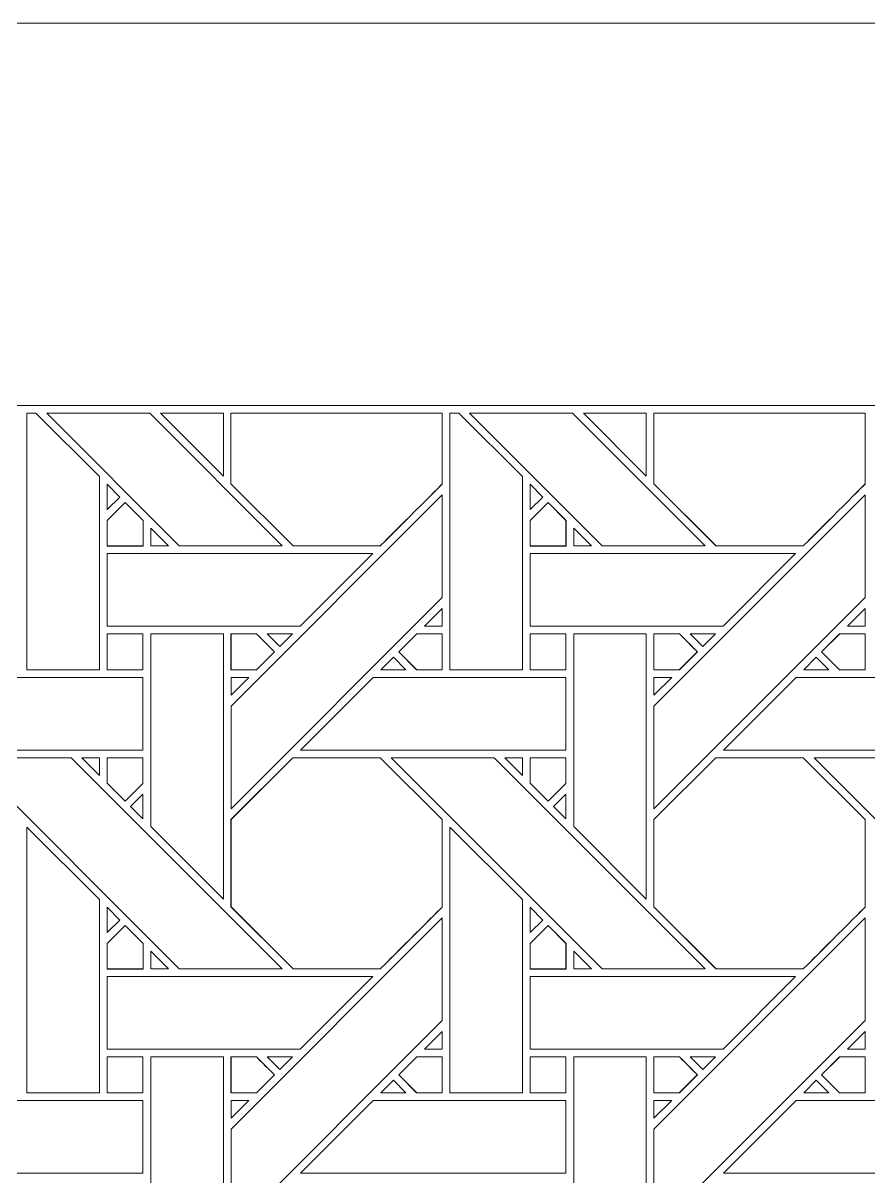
# Model space of a CAD drawing. Header units: inches. Extents: x 3.4 to 21.4, y 0.1 to 18.1.
# Drawn here: x 5.513 to 7.41, y 15.507 to 18.095 of the extents above; entities that cross this region are included whole.
import ezdxf

# ---------------------------------------------------------------- set-up
doc = ezdxf.new("R2010")
doc.units = ezdxf.units.IN
doc.header["$MEASUREMENT"] = 0
doc.layers.add('Design', color=7, linetype='Continuous', lineweight=0)

msp = doc.modelspace()

# ---------------------------------------------------------------- linework, layer by layer
at = {"layer": 'Design'}
for points, knots in [([(3.3829, 18.0948), (3.3829, 18.0948), (3.3829, 0.0948), (3.3829, 0.0948), (3.3829, 0.0948), (21.3829, 0.0948), (21.3829, 0.0948), (21.3829, 0.0948), (21.3829, 18.0948), (21.3829, 18.0948), (21.3829, 18.0948), (3.3829, 18.0948), (3.3829, 18.0948)], [0, 0, 0, 0, 1, 1, 1, 2, 2, 2, 3, 3, 3, 4, 4, 4, 4]), ([(4.2402, 17.2374), (4.2402, 17.2374), (4.2402, 0.9521), (4.2402, 0.9521), (4.2402, 0.9521), (20.5255, 0.9521), (20.5255, 0.9521), (20.5255, 0.9521), (20.5255, 17.2374), (20.5255, 17.2374), (20.5255, 17.2374), (4.2402, 17.2374), (4.2402, 17.2374)], [0, 0, 0, 0, 1, 1, 1, 2, 2, 2, 3, 3, 3, 4, 4, 4, 4]), ([(5.6841, 16.6442), (5.6841, 16.6442), (5.5214, 16.6442), (5.5214, 16.6442), (5.5214, 16.6442), (5.5214, 17.2198), (5.5214, 17.2198), (5.5214, 17.2198), (5.5418, 17.2198), (5.5418, 17.2198), (5.5418, 17.2198), (5.6841, 17.0779), (5.6841, 17.0779), (5.6841, 17.0779), (5.6841, 16.6442), (5.6841, 16.6442)], [0, 0, 0, 0, 1, 1, 1, 2, 2, 2, 3, 3, 3, 4, 4, 4, 5, 5, 5, 5]), ([(6.0943, 16.9222), (6.0943, 16.9222), (5.8633, 16.9222), (5.8633, 16.9222), (5.8633, 16.9222), (5.5658, 17.2198), (5.5658, 17.2198), (5.5658, 17.2198), (5.7968, 17.2198), (5.7968, 17.2198), (5.7968, 17.2198), (6.0943, 16.9222), (6.0943, 16.9222)], [0, 0, 0, 0, 1, 1, 1, 2, 2, 2, 3, 3, 3, 4, 4, 4, 4]), ([(5.9622, 17.2198), (5.9622, 17.2198), (5.9622, 17.0786), (5.9622, 17.0786), (5.9622, 17.0786), (5.821, 17.2198), (5.821, 17.2198), (5.821, 17.2198), (5.9622, 17.2198), (5.9622, 17.2198)], [0, 0, 0, 0, 1, 1, 1, 2, 2, 2, 3, 3, 3, 3]), ([(6.4529, 17.2198), (6.4529, 17.2198), (6.4529, 17.0611), (6.4529, 17.0611), (6.4351, 17.0431), (6.3231, 16.9314), (6.3141, 16.9224), (6.3141, 16.9224), (6.1184, 16.9224), (6.1184, 16.9224), (6.1184, 16.9224), (5.9792, 17.0616), (5.9792, 17.0616), (5.9792, 17.0616), (5.9792, 17.2198), (5.9792, 17.2198), (5.9792, 17.2198), (6.4529, 17.2198), (6.4529, 17.2198)], [0, 0, 0, 0, 1, 1, 1, 2, 2, 2, 3, 3, 3, 4, 4, 4, 5, 5, 5, 6, 6, 6, 6]), ([(5.9792, 17.2198), (5.9792, 17.2198), (6.4529, 17.2198), (6.4529, 17.2198), (6.4529, 17.2198), (6.4529, 17.0609), (6.4529, 17.0609), (6.435, 17.0429), (6.3232, 16.9312), (6.3143, 16.9222), (6.3143, 16.9222), (6.1185, 16.9222), (6.1185, 16.9222), (6.1185, 16.9222), (5.9792, 17.0615), (5.9792, 17.0615), (5.9792, 17.0615), (5.9792, 17.2198), (5.9792, 17.2198)], [0, 0, 0, 0, 1, 1, 1, 2, 2, 2, 3, 3, 3, 4, 4, 4, 5, 5, 5, 6, 6, 6, 6]), ([(6.6329, 16.6442), (6.6329, 16.6442), (6.4701, 16.6442), (6.4701, 16.6442), (6.4701, 16.6442), (6.4701, 17.2198), (6.4701, 17.2198), (6.4701, 17.2198), (6.4905, 17.2198), (6.4905, 17.2198), (6.4905, 17.2198), (6.6329, 17.0779), (6.6329, 17.0779), (6.6329, 17.0779), (6.6329, 16.6442), (6.6329, 16.6442)], [0, 0, 0, 0, 1, 1, 1, 2, 2, 2, 3, 3, 3, 4, 4, 4, 5, 5, 5, 5]), ([(7.043, 16.9222), (7.043, 16.9222), (6.812, 16.9222), (6.812, 16.9222), (6.812, 16.9222), (6.5145, 17.2198), (6.5145, 17.2198), (6.5145, 17.2198), (6.7455, 17.2198), (6.7455, 17.2198), (6.7455, 17.2198), (7.043, 16.9222), (7.043, 16.9222)], [0, 0, 0, 0, 1, 1, 1, 2, 2, 2, 3, 3, 3, 4, 4, 4, 4]), ([(6.9109, 17.2198), (6.9109, 17.2198), (6.9109, 17.0786), (6.9109, 17.0786), (6.9109, 17.0786), (6.7697, 17.2198), (6.7697, 17.2198), (6.7697, 17.2198), (6.9109, 17.2198), (6.9109, 17.2198)], [0, 0, 0, 0, 1, 1, 1, 2, 2, 2, 3, 3, 3, 3]), ([(7.4016, 17.2198), (7.4016, 17.2198), (7.4016, 17.0611), (7.4016, 17.0611), (7.3838, 17.0431), (7.2719, 16.9314), (7.2629, 16.9224), (7.2629, 16.9224), (7.0672, 16.9224), (7.0672, 16.9224), (7.0672, 16.9224), (6.928, 17.0616), (6.928, 17.0616), (6.928, 17.0616), (6.928, 17.2198), (6.928, 17.2198), (6.928, 17.2198), (7.4016, 17.2198), (7.4016, 17.2198)], [0, 0, 0, 0, 1, 1, 1, 2, 2, 2, 3, 3, 3, 4, 4, 4, 5, 5, 5, 6, 6, 6, 6]), ([(6.928, 17.2198), (6.928, 17.2198), (7.4016, 17.2198), (7.4016, 17.2198), (7.4016, 17.2198), (7.4016, 17.0609), (7.4016, 17.0609), (7.3838, 17.0429), (7.2719, 16.9312), (7.263, 16.9222), (7.263, 16.9222), (7.0673, 16.9222), (7.0673, 16.9222), (7.0673, 16.9222), (6.928, 17.0615), (6.928, 17.0615), (6.928, 17.0615), (6.928, 17.2198), (6.928, 17.2198)], [0, 0, 0, 0, 1, 1, 1, 2, 2, 2, 3, 3, 3, 4, 4, 4, 5, 5, 5, 6, 6, 6, 6]), ([(5.7015, 17.0037), (5.7015, 17.0037), (5.7015, 17.0604), (5.7015, 17.0604), (5.7015, 17.0604), (5.7296, 17.0318), (5.7296, 17.0318), (5.7296, 17.0318), (5.7015, 17.0037), (5.7015, 17.0037)], [0, 0, 0, 0, 1, 1, 1, 2, 2, 2, 3, 3, 3, 3]), ([(6.6502, 17.0037), (6.6502, 17.0037), (6.6502, 17.0604), (6.6502, 17.0604), (6.6502, 17.0604), (6.6784, 17.0318), (6.6784, 17.0318), (6.6784, 17.0318), (6.6502, 17.0037), (6.6502, 17.0037)], [0, 0, 0, 0, 1, 1, 1, 2, 2, 2, 3, 3, 3, 3]), ([(6.453, 17.0365), (6.453, 17.0365), (6.453, 16.8065), (6.453, 16.8065), (6.453, 16.8065), (5.9793, 16.3328), (5.9793, 16.3328), (5.9793, 16.3328), (5.9793, 16.5629), (5.9793, 16.5629), (5.9793, 16.5629), (6.453, 17.0365), (6.453, 17.0365)], [0, 0, 0, 0, 1, 1, 1, 2, 2, 2, 3, 3, 3, 4, 4, 4, 4]), ([(7.4017, 17.0365), (7.4017, 17.0365), (7.4017, 16.8065), (7.4017, 16.8065), (7.4017, 16.8065), (6.928, 16.3328), (6.928, 16.3328), (6.928, 16.3328), (6.928, 16.5629), (6.928, 16.5629), (6.928, 16.5629), (7.4017, 17.0365), (7.4017, 17.0365)], [0, 0, 0, 0, 1, 1, 1, 2, 2, 2, 3, 3, 3, 4, 4, 4, 4]), ([(5.782, 16.9221), (5.782, 16.9221), (5.7013, 16.9221), (5.7013, 16.9221), (5.7013, 16.9221), (5.7013, 16.9794), (5.7013, 16.9794), (5.7013, 16.9794), (5.7416, 17.0198), (5.7416, 17.0198), (5.7416, 17.0198), (5.782, 16.9794), (5.782, 16.9794), (5.782, 16.9794), (5.782, 16.9221), (5.782, 16.9221)], [0, 0, 0, 0, 1, 1, 1, 2, 2, 2, 3, 3, 3, 4, 4, 4, 5, 5, 5, 5]), ([(5.7418, 17.0196), (5.7418, 17.0196), (5.7821, 16.9793), (5.7821, 16.9793), (5.7821, 16.9793), (5.7821, 16.922), (5.7821, 16.922), (5.7821, 16.922), (5.7015, 16.922), (5.7015, 16.922), (5.7015, 16.922), (5.7015, 16.9793), (5.7015, 16.9793), (5.7015, 16.9793), (5.7418, 17.0196), (5.7418, 17.0196)], [0, 0, 0, 0, 1, 1, 1, 2, 2, 2, 3, 3, 3, 4, 4, 4, 5, 5, 5, 5]), ([(6.6501, 16.9221), (6.6501, 16.9221), (6.6501, 16.9794), (6.6501, 16.9794), (6.6501, 16.9794), (6.6904, 17.0198), (6.6904, 17.0198), (6.6904, 17.0198), (6.7307, 16.9794), (6.7307, 16.9794), (6.7307, 16.9794), (6.7307, 16.9221), (6.7307, 16.9221), (6.7307, 16.9221), (6.6501, 16.9221), (6.6501, 16.9221)], [0, 0, 0, 0, 1, 1, 1, 2, 2, 2, 3, 3, 3, 4, 4, 4, 5, 5, 5, 5]), ([(6.6905, 17.0196), (6.6905, 17.0196), (6.7308, 16.9793), (6.7308, 16.9793), (6.7308, 16.9793), (6.7308, 16.922), (6.7308, 16.922), (6.7308, 16.922), (6.6502, 16.922), (6.6502, 16.922), (6.6502, 16.922), (6.6502, 16.9793), (6.6502, 16.9793), (6.6502, 16.9793), (6.6905, 17.0196), (6.6905, 17.0196)], [0, 0, 0, 0, 1, 1, 1, 2, 2, 2, 3, 3, 3, 4, 4, 4, 5, 5, 5, 5]), ([(5.7994, 16.9222), (5.7994, 16.9222), (5.7994, 16.962), (5.7994, 16.962), (5.7994, 16.962), (5.8391, 16.9222), (5.8391, 16.9222), (5.8391, 16.9222), (5.7994, 16.9222), (5.7994, 16.9222)], [0, 0, 0, 0, 1, 1, 1, 2, 2, 2, 3, 3, 3, 3]), ([(6.7481, 16.9222), (6.7481, 16.9222), (6.7481, 16.962), (6.7481, 16.962), (6.7481, 16.962), (6.7878, 16.9222), (6.7878, 16.9222), (6.7878, 16.9222), (6.7481, 16.9222), (6.7481, 16.9222)], [0, 0, 0, 0, 1, 1, 1, 2, 2, 2, 3, 3, 3, 3]), ([(6.2972, 16.905), (6.2972, 16.905), (6.1344, 16.7423), (6.1344, 16.7423), (6.1344, 16.7423), (5.7015, 16.7423), (5.7015, 16.7423), (5.7015, 16.7423), (5.7015, 16.905), (5.7015, 16.905), (5.7015, 16.905), (6.2972, 16.905), (6.2972, 16.905)], [0, 0, 0, 0, 1, 1, 1, 2, 2, 2, 3, 3, 3, 4, 4, 4, 4]), ([(7.2459, 16.905), (7.2459, 16.905), (7.0832, 16.7423), (7.0832, 16.7423), (7.0832, 16.7423), (6.6502, 16.7423), (6.6502, 16.7423), (6.6502, 16.7423), (6.6502, 16.905), (6.6502, 16.905), (6.6502, 16.905), (7.2459, 16.905), (7.2459, 16.905)], [0, 0, 0, 0, 1, 1, 1, 2, 2, 2, 3, 3, 3, 4, 4, 4, 4]), ([(6.4132, 16.7423), (6.4132, 16.7423), (6.453, 16.7821), (6.453, 16.7821), (6.453, 16.7821), (6.453, 16.7423), (6.453, 16.7423), (6.453, 16.7423), (6.4132, 16.7423), (6.4132, 16.7423)], [0, 0, 0, 0, 1, 1, 1, 2, 2, 2, 3, 3, 3, 3]), ([(7.3619, 16.7423), (7.3619, 16.7423), (7.4017, 16.7821), (7.4017, 16.7821), (7.4017, 16.7821), (7.4017, 16.7423), (7.4017, 16.7423), (7.4017, 16.7423), (7.3619, 16.7423), (7.3619, 16.7423)], [0, 0, 0, 0, 1, 1, 1, 2, 2, 2, 3, 3, 3, 3]), ([(5.7816, 16.7251), (5.7816, 16.7251), (5.7816, 16.6444), (5.7816, 16.6444), (5.7816, 16.6444), (5.7013, 16.6444), (5.7013, 16.6444), (5.7013, 16.6444), (5.7013, 16.7251), (5.7013, 16.7251), (5.7013, 16.7251), (5.7816, 16.7251), (5.7816, 16.7251)], [0, 0, 0, 0, 1, 1, 1, 2, 2, 2, 3, 3, 3, 4, 4, 4, 4]), ([(5.7817, 16.725), (5.7817, 16.725), (5.7817, 16.6442), (5.7817, 16.6442), (5.7817, 16.6442), (5.7015, 16.6442), (5.7015, 16.6442), (5.7015, 16.6442), (5.7015, 16.725), (5.7015, 16.725), (5.7015, 16.725), (5.7817, 16.725), (5.7817, 16.725)], [0, 0, 0, 0, 1, 1, 1, 2, 2, 2, 3, 3, 3, 4, 4, 4, 4]), ([(5.7992, 16.2928), (5.7992, 16.2928), (5.7992, 16.725), (5.7992, 16.725), (5.7992, 16.725), (5.9622, 16.725), (5.9622, 16.725), (5.9622, 16.725), (5.9622, 16.1299), (5.9622, 16.1299), (5.9622, 16.1299), (5.7992, 16.2928), (5.7992, 16.2928)], [0, 0, 0, 0, 1, 1, 1, 2, 2, 2, 3, 3, 3, 4, 4, 4, 4]), ([(5.9792, 16.6444), (5.9792, 16.6444), (5.9792, 16.7251), (5.9792, 16.7251), (5.9792, 16.7251), (6.0362, 16.7251), (6.0362, 16.7251), (6.0414, 16.72), (6.0722, 16.6892), (6.0766, 16.6848), (6.0766, 16.6848), (6.0362, 16.6444), (6.0362, 16.6444), (6.0362, 16.6444), (5.9792, 16.6444), (5.9792, 16.6444)], [0, 0, 0, 0, 1, 1, 1, 2, 2, 2, 3, 3, 3, 4, 4, 4, 5, 5, 5, 5]), ([(6.0608, 16.7006), (6.0608, 16.7006), (6.0767, 16.6847), (6.0767, 16.6847), (6.0767, 16.6847), (6.0363, 16.6442), (6.0363, 16.6442), (6.0363, 16.6442), (5.9793, 16.6442), (5.9793, 16.6442), (5.9793, 16.6442), (5.9793, 16.725), (5.9793, 16.725), (5.9793, 16.725), (6.0364, 16.725), (6.0364, 16.725), (6.0417, 16.7197), (6.0515, 16.7098), (6.0608, 16.7006)], [0, 0, 0, 0, 1, 1, 1, 2, 2, 2, 3, 3, 3, 4, 4, 4, 5, 5, 5, 6, 6, 6, 6]), ([(6.0607, 16.725), (6.0607, 16.725), (6.1172, 16.725), (6.1172, 16.725), (6.1172, 16.725), (6.0889, 16.6968), (6.0889, 16.6968), (6.0889, 16.6968), (6.0607, 16.725), (6.0607, 16.725)], [0, 0, 0, 0, 1, 1, 1, 2, 2, 2, 3, 3, 3, 3]), ([(6.3554, 16.6847), (6.3554, 16.6847), (6.3958, 16.7252), (6.3958, 16.7252), (6.3958, 16.7252), (6.4529, 16.7252), (6.4529, 16.7252), (6.4529, 16.7252), (6.4529, 16.6444), (6.4529, 16.6444), (6.4529, 16.6444), (6.3957, 16.6444), (6.3957, 16.6444), (6.3957, 16.6444), (6.3554, 16.6847), (6.3554, 16.6847)], [0, 0, 0, 0, 1, 1, 1, 2, 2, 2, 3, 3, 3, 4, 4, 4, 5, 5, 5, 5]), ([(6.3555, 16.6846), (6.3555, 16.6846), (6.3959, 16.725), (6.3959, 16.725), (6.3959, 16.725), (6.453, 16.725), (6.453, 16.725), (6.453, 16.725), (6.453, 16.6442), (6.453, 16.6442), (6.453, 16.6442), (6.3959, 16.6442), (6.3959, 16.6442), (6.3959, 16.6442), (6.3555, 16.6846), (6.3555, 16.6846)], [0, 0, 0, 0, 1, 1, 1, 2, 2, 2, 3, 3, 3, 4, 4, 4, 5, 5, 5, 5]), ([(6.7303, 16.7251), (6.7303, 16.7251), (6.7303, 16.6444), (6.7303, 16.6444), (6.7303, 16.6444), (6.6501, 16.6444), (6.6501, 16.6444), (6.6501, 16.6444), (6.6501, 16.7251), (6.6501, 16.7251), (6.6501, 16.7251), (6.7303, 16.7251), (6.7303, 16.7251)], [0, 0, 0, 0, 1, 1, 1, 2, 2, 2, 3, 3, 3, 4, 4, 4, 4]), ([(6.7304, 16.725), (6.7304, 16.725), (6.7304, 16.6442), (6.7304, 16.6442), (6.7304, 16.6442), (6.6502, 16.6442), (6.6502, 16.6442), (6.6502, 16.6442), (6.6502, 16.725), (6.6502, 16.725), (6.6502, 16.725), (6.7304, 16.725), (6.7304, 16.725)], [0, 0, 0, 0, 1, 1, 1, 2, 2, 2, 3, 3, 3, 4, 4, 4, 4]), ([(6.748, 16.2928), (6.748, 16.2928), (6.748, 16.725), (6.748, 16.725), (6.748, 16.725), (6.9109, 16.725), (6.9109, 16.725), (6.9109, 16.725), (6.9109, 16.1299), (6.9109, 16.1299), (6.9109, 16.1299), (6.748, 16.2928), (6.748, 16.2928)], [0, 0, 0, 0, 1, 1, 1, 2, 2, 2, 3, 3, 3, 4, 4, 4, 4]), ([(6.9279, 16.6444), (6.9279, 16.6444), (6.9279, 16.7251), (6.9279, 16.7251), (6.9279, 16.7251), (6.985, 16.7251), (6.985, 16.7251), (6.9901, 16.72), (7.0209, 16.6892), (7.0253, 16.6848), (7.0253, 16.6848), (6.9849, 16.6444), (6.9849, 16.6444), (6.9849, 16.6444), (6.9279, 16.6444), (6.9279, 16.6444)], [0, 0, 0, 0, 1, 1, 1, 2, 2, 2, 3, 3, 3, 4, 4, 4, 5, 5, 5, 5]), ([(7.0096, 16.7005), (7.0096, 16.7005), (7.0254, 16.6847), (7.0254, 16.6847), (7.0254, 16.6847), (6.985, 16.6442), (6.985, 16.6442), (6.985, 16.6442), (6.928, 16.6442), (6.928, 16.6442), (6.928, 16.6442), (6.928, 16.725), (6.928, 16.725), (6.928, 16.725), (6.9851, 16.725), (6.9851, 16.725), (6.9905, 16.7197), (7.0003, 16.7098), (7.0096, 16.7005)], [0, 0, 0, 0, 1, 1, 1, 2, 2, 2, 3, 3, 3, 4, 4, 4, 5, 5, 5, 6, 6, 6, 6]), ([(7.0095, 16.725), (7.0095, 16.725), (7.0659, 16.725), (7.0659, 16.725), (7.0659, 16.725), (7.0376, 16.6968), (7.0376, 16.6968), (7.0376, 16.6968), (7.0095, 16.725), (7.0095, 16.725)], [0, 0, 0, 0, 1, 1, 1, 2, 2, 2, 3, 3, 3, 3]), ([(7.4016, 16.6444), (7.4016, 16.6444), (7.3445, 16.6444), (7.3445, 16.6444), (7.3445, 16.6444), (7.3041, 16.6847), (7.3041, 16.6847), (7.3041, 16.6847), (7.3446, 16.7252), (7.3446, 16.7252), (7.3446, 16.7252), (7.4016, 16.7252), (7.4016, 16.7252), (7.4016, 16.7252), (7.4016, 16.6444), (7.4016, 16.6444)], [0, 0, 0, 0, 1, 1, 1, 2, 2, 2, 3, 3, 3, 4, 4, 4, 5, 5, 5, 5]), ([(7.3042, 16.6846), (7.3042, 16.6846), (7.3447, 16.725), (7.3447, 16.725), (7.3447, 16.725), (7.4017, 16.725), (7.4017, 16.725), (7.4017, 16.725), (7.4017, 16.6442), (7.4017, 16.6442), (7.4017, 16.6442), (7.3446, 16.6442), (7.3446, 16.6442), (7.3446, 16.6442), (7.3042, 16.6846), (7.3042, 16.6846)], [0, 0, 0, 0, 1, 1, 1, 2, 2, 2, 3, 3, 3, 4, 4, 4, 5, 5, 5, 5]), ([(6.3716, 16.6442), (6.3716, 16.6442), (6.3151, 16.6442), (6.3151, 16.6442), (6.3151, 16.6442), (6.3434, 16.6725), (6.3434, 16.6725), (6.3434, 16.6725), (6.3716, 16.6442), (6.3716, 16.6442)], [0, 0, 0, 0, 1, 1, 1, 2, 2, 2, 3, 3, 3, 3]), ([(7.3204, 16.6442), (7.3204, 16.6442), (7.2639, 16.6442), (7.2639, 16.6442), (7.2639, 16.6442), (7.2921, 16.6725), (7.2921, 16.6725), (7.2921, 16.6725), (7.3204, 16.6442), (7.3204, 16.6442)], [0, 0, 0, 0, 1, 1, 1, 2, 2, 2, 3, 3, 3, 3]), ([(5.7817, 16.6271), (5.7817, 16.6271), (5.7817, 16.4643), (5.7817, 16.4643), (5.7817, 16.4643), (5.1864, 16.4643), (5.1864, 16.4643), (5.1864, 16.4643), (5.3493, 16.6271), (5.3493, 16.6271), (5.3493, 16.6271), (5.7817, 16.6271), (5.7817, 16.6271)], [0, 0, 0, 0, 1, 1, 1, 2, 2, 2, 3, 3, 3, 4, 4, 4, 4]), ([(6.0191, 16.6271), (6.0191, 16.6271), (5.9793, 16.5873), (5.9793, 16.5873), (5.9793, 16.5873), (5.9793, 16.6271), (5.9793, 16.6271), (5.9793, 16.6271), (6.0191, 16.6271), (6.0191, 16.6271)], [0, 0, 0, 0, 1, 1, 1, 2, 2, 2, 3, 3, 3, 3]), ([(6.7304, 16.6271), (6.7304, 16.6271), (6.7304, 16.4643), (6.7304, 16.4643), (6.7304, 16.4643), (6.1351, 16.4643), (6.1351, 16.4643), (6.1351, 16.4643), (6.298, 16.6271), (6.298, 16.6271), (6.298, 16.6271), (6.7304, 16.6271), (6.7304, 16.6271)], [0, 0, 0, 0, 1, 1, 1, 2, 2, 2, 3, 3, 3, 4, 4, 4, 4]), ([(6.9679, 16.6271), (6.9679, 16.6271), (6.928, 16.5873), (6.928, 16.5873), (6.928, 16.5873), (6.928, 16.6271), (6.928, 16.6271), (6.928, 16.6271), (6.9679, 16.6271), (6.9679, 16.6271)], [0, 0, 0, 0, 1, 1, 1, 2, 2, 2, 3, 3, 3, 3]), ([(7.6792, 16.6271), (7.6792, 16.6271), (7.6792, 16.4643), (7.6792, 16.4643), (7.6792, 16.4643), (7.0839, 16.4643), (7.0839, 16.4643), (7.0839, 16.4643), (7.2467, 16.6271), (7.2467, 16.6271), (7.2467, 16.6271), (7.6792, 16.6271), (7.6792, 16.6271)], [0, 0, 0, 0, 1, 1, 1, 2, 2, 2, 3, 3, 3, 4, 4, 4, 4]), ([(6.0943, 15.9735), (6.0943, 15.9735), (5.8633, 15.9735), (5.8633, 15.9735), (5.8633, 15.9735), (5.3897, 16.4472), (5.3897, 16.4472), (5.3897, 16.4472), (5.6207, 16.4472), (5.6207, 16.4472), (5.6207, 16.4472), (6.0943, 15.9735), (6.0943, 15.9735)], [0, 0, 0, 0, 1, 1, 1, 2, 2, 2, 3, 3, 3, 4, 4, 4, 4]), ([(5.6448, 16.4471), (5.6448, 16.4471), (5.6842, 16.4471), (5.6842, 16.4471), (5.6842, 16.4471), (5.6842, 16.4073), (5.6842, 16.4073), (5.6842, 16.4073), (5.6448, 16.4471), (5.6448, 16.4471)], [0, 0, 0, 0, 1, 1, 1, 2, 2, 2, 3, 3, 3, 3]), ([(5.7816, 16.4473), (5.7816, 16.4473), (5.7816, 16.3897), (5.7816, 16.3897), (5.7816, 16.3897), (5.7416, 16.3497), (5.7416, 16.3497), (5.7416, 16.3497), (5.7013, 16.3901), (5.7013, 16.3901), (5.7013, 16.3901), (5.7013, 16.4473), (5.7013, 16.4473), (5.7013, 16.4473), (5.7816, 16.4473), (5.7816, 16.4473)], [0, 0, 0, 0, 1, 1, 1, 2, 2, 2, 3, 3, 3, 4, 4, 4, 5, 5, 5, 5]), ([(5.7418, 16.3496), (5.7418, 16.3496), (5.7014, 16.39), (5.7014, 16.39), (5.7014, 16.39), (5.7014, 16.4472), (5.7014, 16.4472), (5.7014, 16.4472), (5.7817, 16.4472), (5.7817, 16.4472), (5.7817, 16.4472), (5.7817, 16.3896), (5.7817, 16.3896), (5.7817, 16.3896), (5.7418, 16.3496), (5.7418, 16.3496)], [0, 0, 0, 0, 1, 1, 1, 2, 2, 2, 3, 3, 3, 4, 4, 4, 5, 5, 5, 5]), ([(6.1179, 16.4473), (6.1179, 16.4473), (6.3141, 16.4473), (6.3141, 16.4473), (6.3141, 16.4473), (6.4528, 16.3085), (6.4528, 16.3085), (6.4528, 16.3085), (6.4528, 16.1123), (6.4528, 16.1123), (6.435, 16.0944), (6.3231, 15.9827), (6.3141, 15.9736), (6.3141, 15.9736), (6.1184, 15.9736), (6.1184, 15.9736), (6.1184, 15.9736), (5.9792, 16.1129), (5.9792, 16.1129), (5.9792, 16.1129), (5.9792, 16.3085), (5.9792, 16.3085), (5.9792, 16.3085), (6.1179, 16.4473), (6.1179, 16.4473)], [0, 0, 0, 0, 1, 1, 1, 2, 2, 2, 3, 3, 3, 4, 4, 4, 5, 5, 5, 6, 6, 6, 7, 7, 7, 8, 8, 8, 8]), ([(6.118, 16.4471), (6.118, 16.4471), (6.3142, 16.4471), (6.3142, 16.4471), (6.3142, 16.4471), (6.453, 16.3084), (6.453, 16.3084), (6.453, 16.3084), (6.453, 16.1122), (6.453, 16.1122), (6.4351, 16.0942), (6.3232, 15.9825), (6.3143, 15.9735), (6.3143, 15.9735), (6.1185, 15.9735), (6.1185, 15.9735), (6.1185, 15.9735), (5.9793, 16.1128), (5.9793, 16.1128), (5.9793, 16.1128), (5.9793, 16.3084), (5.9793, 16.3084), (5.9793, 16.3084), (6.118, 16.4471), (6.118, 16.4471)], [0, 0, 0, 0, 1, 1, 1, 2, 2, 2, 3, 3, 3, 4, 4, 4, 5, 5, 5, 6, 6, 6, 7, 7, 7, 8, 8, 8, 8]), ([(7.043, 15.9735), (7.043, 15.9735), (6.812, 15.9735), (6.812, 15.9735), (6.812, 15.9735), (6.3385, 16.4472), (6.3385, 16.4472), (6.3385, 16.4472), (6.5694, 16.4472), (6.5694, 16.4472), (6.5694, 16.4472), (7.043, 15.9735), (7.043, 15.9735)], [0, 0, 0, 0, 1, 1, 1, 2, 2, 2, 3, 3, 3, 4, 4, 4, 4]), ([(6.5935, 16.4471), (6.5935, 16.4471), (6.633, 16.4471), (6.633, 16.4471), (6.633, 16.4471), (6.633, 16.4073), (6.633, 16.4073), (6.633, 16.4073), (6.5935, 16.4471), (6.5935, 16.4471)], [0, 0, 0, 0, 1, 1, 1, 2, 2, 2, 3, 3, 3, 3]), ([(6.7303, 16.4473), (6.7303, 16.4473), (6.7303, 16.3897), (6.7303, 16.3897), (6.7303, 16.3897), (6.6904, 16.3497), (6.6904, 16.3497), (6.6904, 16.3497), (6.65, 16.3901), (6.65, 16.3901), (6.65, 16.3901), (6.65, 16.4473), (6.65, 16.4473), (6.65, 16.4473), (6.7303, 16.4473), (6.7303, 16.4473)], [0, 0, 0, 0, 1, 1, 1, 2, 2, 2, 3, 3, 3, 4, 4, 4, 5, 5, 5, 5]), ([(6.6905, 16.3496), (6.6905, 16.3496), (6.6502, 16.39), (6.6502, 16.39), (6.6502, 16.39), (6.6502, 16.4472), (6.6502, 16.4472), (6.6502, 16.4472), (6.7304, 16.4472), (6.7304, 16.4472), (6.7304, 16.4472), (6.7304, 16.3896), (6.7304, 16.3896), (6.7304, 16.3896), (6.6905, 16.3496), (6.6905, 16.3496)], [0, 0, 0, 0, 1, 1, 1, 2, 2, 2, 3, 3, 3, 4, 4, 4, 5, 5, 5, 5]), ([(7.0666, 16.4473), (7.0666, 16.4473), (7.2628, 16.4473), (7.2628, 16.4473), (7.2628, 16.4473), (7.4016, 16.3085), (7.4016, 16.3085), (7.4016, 16.3085), (7.4016, 16.1123), (7.4016, 16.1123), (7.3838, 16.0944), (7.2719, 15.9827), (7.2629, 15.9736), (7.2629, 15.9736), (7.0672, 15.9736), (7.0672, 15.9736), (7.0672, 15.9736), (6.9279, 16.1129), (6.9279, 16.1129), (6.9279, 16.1129), (6.9279, 16.3085), (6.9279, 16.3085), (6.9279, 16.3085), (7.0666, 16.4473), (7.0666, 16.4473)], [0, 0, 0, 0, 1, 1, 1, 2, 2, 2, 3, 3, 3, 4, 4, 4, 5, 5, 5, 6, 6, 6, 7, 7, 7, 8, 8, 8, 8]), ([(7.0667, 16.4471), (7.0667, 16.4471), (7.2629, 16.4471), (7.2629, 16.4471), (7.2629, 16.4471), (7.4017, 16.3084), (7.4017, 16.3084), (7.4017, 16.3084), (7.4017, 16.1122), (7.4017, 16.1122), (7.3839, 16.0943), (7.272, 15.9825), (7.263, 15.9735), (7.263, 15.9735), (7.0673, 15.9735), (7.0673, 15.9735), (7.0673, 15.9735), (6.928, 16.1128), (6.928, 16.1128), (6.928, 16.1128), (6.928, 16.3084), (6.928, 16.3084), (6.928, 16.3084), (7.0667, 16.4471), (7.0667, 16.4471)], [0, 0, 0, 0, 1, 1, 1, 2, 2, 2, 3, 3, 3, 4, 4, 4, 5, 5, 5, 6, 6, 6, 7, 7, 7, 8, 8, 8, 8]), ([(7.9918, 15.9735), (7.9918, 15.9735), (7.7607, 15.9735), (7.7607, 15.9735), (7.7607, 15.9735), (7.2872, 16.4472), (7.2872, 16.4472), (7.2872, 16.4472), (7.5181, 16.4472), (7.5181, 16.4472), (7.5181, 16.4472), (7.9918, 15.9735), (7.9918, 15.9735)], [0, 0, 0, 0, 1, 1, 1, 2, 2, 2, 3, 3, 3, 4, 4, 4, 4]), ([(5.7817, 16.3653), (5.7817, 16.3653), (5.7817, 16.3102), (5.7817, 16.3102), (5.7817, 16.3102), (5.7539, 16.3375), (5.7539, 16.3375), (5.7539, 16.3375), (5.7817, 16.3653), (5.7817, 16.3653)], [0, 0, 0, 0, 1, 1, 1, 2, 2, 2, 3, 3, 3, 3]), ([(6.7304, 16.3653), (6.7304, 16.3653), (6.7304, 16.3102), (6.7304, 16.3102), (6.7304, 16.3102), (6.7027, 16.3375), (6.7027, 16.3375), (6.7027, 16.3375), (6.7304, 16.3653), (6.7304, 16.3653)], [0, 0, 0, 0, 1, 1, 1, 2, 2, 2, 3, 3, 3, 3]), ([(5.5214, 15.6955), (5.5214, 15.6955), (5.5214, 16.2913), (5.5214, 16.2913), (5.5214, 16.2913), (5.6841, 16.1292), (5.6841, 16.1292), (5.6841, 16.1292), (5.6841, 15.6955), (5.6841, 15.6955), (5.6841, 15.6955), (5.5214, 15.6955), (5.5214, 15.6955)], [0, 0, 0, 0, 1, 1, 1, 2, 2, 2, 3, 3, 3, 4, 4, 4, 4]), ([(6.4701, 15.6955), (6.4701, 15.6955), (6.4701, 16.2913), (6.4701, 16.2913), (6.4701, 16.2913), (6.6329, 16.1292), (6.6329, 16.1292), (6.6329, 16.1292), (6.6329, 15.6955), (6.6329, 15.6955), (6.6329, 15.6955), (6.4701, 15.6955), (6.4701, 15.6955)], [0, 0, 0, 0, 1, 1, 1, 2, 2, 2, 3, 3, 3, 4, 4, 4, 4]), ([(5.7015, 16.0549), (5.7015, 16.0549), (5.7015, 16.1117), (5.7015, 16.1117), (5.7015, 16.1117), (5.7296, 16.0831), (5.7296, 16.0831), (5.7296, 16.0831), (5.7015, 16.0549), (5.7015, 16.0549)], [0, 0, 0, 0, 1, 1, 1, 2, 2, 2, 3, 3, 3, 3]), ([(6.6502, 16.0549), (6.6502, 16.0549), (6.6502, 16.1117), (6.6502, 16.1117), (6.6502, 16.1117), (6.6784, 16.0831), (6.6784, 16.0831), (6.6784, 16.0831), (6.6502, 16.0549), (6.6502, 16.0549)], [0, 0, 0, 0, 1, 1, 1, 2, 2, 2, 3, 3, 3, 3]), ([(5.7013, 15.9734), (5.7013, 15.9734), (5.7013, 16.0307), (5.7013, 16.0307), (5.7013, 16.0307), (5.7416, 16.071), (5.7416, 16.071), (5.7416, 16.071), (5.782, 16.0307), (5.782, 16.0307), (5.782, 16.0307), (5.782, 15.9734), (5.782, 15.9734), (5.782, 15.9734), (5.7013, 15.9734), (5.7013, 15.9734)], [0, 0, 0, 0, 1, 1, 1, 2, 2, 2, 3, 3, 3, 4, 4, 4, 5, 5, 5, 5]), ([(5.7418, 16.0709), (5.7418, 16.0709), (5.7821, 16.0306), (5.7821, 16.0306), (5.7821, 16.0306), (5.7821, 15.9733), (5.7821, 15.9733), (5.7821, 15.9733), (5.7015, 15.9733), (5.7015, 15.9733), (5.7015, 15.9733), (5.7015, 16.0306), (5.7015, 16.0306), (5.7015, 16.0306), (5.7418, 16.0709), (5.7418, 16.0709)], [0, 0, 0, 0, 1, 1, 1, 2, 2, 2, 3, 3, 3, 4, 4, 4, 5, 5, 5, 5]), ([(6.453, 15.8577), (6.453, 15.8577), (5.9793, 15.3841), (5.9793, 15.3841), (5.9793, 15.3841), (5.9793, 15.6142), (5.9793, 15.6142), (5.9793, 15.6142), (6.453, 16.0878), (6.453, 16.0878), (6.453, 16.0878), (6.453, 15.8577), (6.453, 15.8577)], [0, 0, 0, 0, 1, 1, 1, 2, 2, 2, 3, 3, 3, 4, 4, 4, 4]), ([(6.6501, 15.9734), (6.6501, 15.9734), (6.6501, 16.0307), (6.6501, 16.0307), (6.6501, 16.0307), (6.6904, 16.071), (6.6904, 16.071), (6.6904, 16.071), (6.7307, 16.0307), (6.7307, 16.0307), (6.7307, 16.0307), (6.7307, 15.9734), (6.7307, 15.9734), (6.7307, 15.9734), (6.6501, 15.9734), (6.6501, 15.9734)], [0, 0, 0, 0, 1, 1, 1, 2, 2, 2, 3, 3, 3, 4, 4, 4, 5, 5, 5, 5]), ([(6.6905, 16.0709), (6.6905, 16.0709), (6.7308, 16.0306), (6.7308, 16.0306), (6.7308, 16.0306), (6.7308, 15.9733), (6.7308, 15.9733), (6.7308, 15.9733), (6.6502, 15.9733), (6.6502, 15.9733), (6.6502, 15.9733), (6.6502, 16.0306), (6.6502, 16.0306), (6.6502, 16.0306), (6.6905, 16.0709), (6.6905, 16.0709)], [0, 0, 0, 0, 1, 1, 1, 2, 2, 2, 3, 3, 3, 4, 4, 4, 5, 5, 5, 5]), ([(7.4017, 15.8577), (7.4017, 15.8577), (6.928, 15.3841), (6.928, 15.3841), (6.928, 15.3841), (6.928, 15.6142), (6.928, 15.6142), (6.928, 15.6142), (7.4017, 16.0878), (7.4017, 16.0878), (7.4017, 16.0878), (7.4017, 15.8577), (7.4017, 15.8577)], [0, 0, 0, 0, 1, 1, 1, 2, 2, 2, 3, 3, 3, 4, 4, 4, 4]), ([(5.7994, 15.9735), (5.7994, 15.9735), (5.7994, 16.0133), (5.7994, 16.0133), (5.7994, 16.0133), (5.8391, 15.9735), (5.8391, 15.9735), (5.8391, 15.9735), (5.7994, 15.9735), (5.7994, 15.9735)], [0, 0, 0, 0, 1, 1, 1, 2, 2, 2, 3, 3, 3, 3]), ([(6.7481, 15.9735), (6.7481, 15.9735), (6.7481, 16.0133), (6.7481, 16.0133), (6.7481, 16.0133), (6.7878, 15.9735), (6.7878, 15.9735), (6.7878, 15.9735), (6.7481, 15.9735), (6.7481, 15.9735)], [0, 0, 0, 0, 1, 1, 1, 2, 2, 2, 3, 3, 3, 3]), ([(6.2972, 15.9562), (6.2972, 15.9562), (6.1344, 15.7936), (6.1344, 15.7936), (6.1344, 15.7936), (5.7015, 15.7936), (5.7015, 15.7936), (5.7015, 15.7936), (5.7015, 15.9562), (5.7015, 15.9562), (5.7015, 15.9562), (6.2972, 15.9562), (6.2972, 15.9562)], [0, 0, 0, 0, 1, 1, 1, 2, 2, 2, 3, 3, 3, 4, 4, 4, 4]), ([(7.2459, 15.9562), (7.2459, 15.9562), (7.0832, 15.7936), (7.0832, 15.7936), (7.0832, 15.7936), (6.6502, 15.7936), (6.6502, 15.7936), (6.6502, 15.7936), (6.6502, 15.9562), (6.6502, 15.9562), (6.6502, 15.9562), (7.2459, 15.9562), (7.2459, 15.9562)], [0, 0, 0, 0, 1, 1, 1, 2, 2, 2, 3, 3, 3, 4, 4, 4, 4]), ([(6.453, 15.7936), (6.453, 15.7936), (6.4132, 15.7936), (6.4132, 15.7936), (6.4132, 15.7936), (6.453, 15.8334), (6.453, 15.8334), (6.453, 15.8334), (6.453, 15.7936), (6.453, 15.7936)], [0, 0, 0, 0, 1, 1, 1, 2, 2, 2, 3, 3, 3, 3]), ([(7.4017, 15.7936), (7.4017, 15.7936), (7.3619, 15.7936), (7.3619, 15.7936), (7.3619, 15.7936), (7.4017, 15.8333), (7.4017, 15.8333), (7.4017, 15.8333), (7.4017, 15.7936), (7.4017, 15.7936)], [0, 0, 0, 0, 1, 1, 1, 2, 2, 2, 3, 3, 3, 3]), ([(5.7816, 15.7764), (5.7816, 15.7764), (5.7816, 15.6956), (5.7816, 15.6956), (5.7816, 15.6956), (5.7013, 15.6956), (5.7013, 15.6956), (5.7013, 15.6956), (5.7013, 15.7764), (5.7013, 15.7764), (5.7013, 15.7764), (5.7816, 15.7764), (5.7816, 15.7764)], [0, 0, 0, 0, 1, 1, 1, 2, 2, 2, 3, 3, 3, 4, 4, 4, 4]), ([(5.7817, 15.7763), (5.7817, 15.7763), (5.7817, 15.6955), (5.7817, 15.6955), (5.7817, 15.6955), (5.7015, 15.6955), (5.7015, 15.6955), (5.7015, 15.6955), (5.7015, 15.7763), (5.7015, 15.7763), (5.7015, 15.7763), (5.7817, 15.7763), (5.7817, 15.7763)], [0, 0, 0, 0, 1, 1, 1, 2, 2, 2, 3, 3, 3, 4, 4, 4, 4]), ([(5.7992, 15.3441), (5.7992, 15.3441), (5.7992, 15.7763), (5.7992, 15.7763), (5.7992, 15.7763), (5.9622, 15.7763), (5.9622, 15.7763), (5.9622, 15.7763), (5.9622, 15.1812), (5.9622, 15.1812), (5.9622, 15.1812), (5.7992, 15.3441), (5.7992, 15.3441)], [0, 0, 0, 0, 1, 1, 1, 2, 2, 2, 3, 3, 3, 4, 4, 4, 4]), ([(6.0362, 15.7764), (6.0414, 15.7713), (6.0722, 15.7405), (6.0766, 15.7361), (6.0766, 15.7361), (6.0362, 15.6956), (6.0362, 15.6956), (6.0362, 15.6956), (5.9792, 15.6956), (5.9792, 15.6956), (5.9792, 15.6956), (5.9792, 15.7764), (5.9792, 15.7764), (5.9792, 15.7764), (6.0362, 15.7764), (6.0362, 15.7764)], [0, 0, 0, 0, 1, 1, 1, 2, 2, 2, 3, 3, 3, 4, 4, 4, 5, 5, 5, 5]), ([(6.0767, 15.7359), (6.0767, 15.7359), (6.0363, 15.6955), (6.0363, 15.6955), (6.0363, 15.6955), (5.9793, 15.6955), (5.9793, 15.6955), (5.9793, 15.6955), (5.9793, 15.7763), (5.9793, 15.7763), (5.9793, 15.7763), (6.0364, 15.7763), (6.0364, 15.7763), (6.0416, 15.7711), (6.0724, 15.7402), (6.0767, 15.7359)], [0, 0, 0, 0, 1, 1, 1, 2, 2, 2, 3, 3, 3, 4, 4, 4, 5, 5, 5, 5]), ([(6.0607, 15.7763), (6.0607, 15.7763), (6.1172, 15.7763), (6.1172, 15.7763), (6.1172, 15.7763), (6.0889, 15.7481), (6.0889, 15.7481), (6.0889, 15.7481), (6.0607, 15.7763), (6.0607, 15.7763)], [0, 0, 0, 0, 1, 1, 1, 2, 2, 2, 3, 3, 3, 3]), ([(6.4529, 15.7764), (6.4529, 15.7764), (6.4529, 15.6956), (6.4529, 15.6956), (6.4529, 15.6956), (6.3957, 15.6956), (6.3957, 15.6956), (6.3957, 15.6956), (6.3554, 15.736), (6.3554, 15.736), (6.3554, 15.736), (6.3958, 15.7764), (6.3958, 15.7764), (6.3958, 15.7764), (6.4529, 15.7764), (6.4529, 15.7764)], [0, 0, 0, 0, 1, 1, 1, 2, 2, 2, 3, 3, 3, 4, 4, 4, 5, 5, 5, 5]), ([(6.3555, 15.7359), (6.3555, 15.7359), (6.3959, 15.7763), (6.3959, 15.7763), (6.3959, 15.7763), (6.453, 15.7763), (6.453, 15.7763), (6.453, 15.7763), (6.453, 15.6955), (6.453, 15.6955), (6.453, 15.6955), (6.3959, 15.6955), (6.3959, 15.6955), (6.3959, 15.6955), (6.3555, 15.7359), (6.3555, 15.7359)], [0, 0, 0, 0, 1, 1, 1, 2, 2, 2, 3, 3, 3, 4, 4, 4, 5, 5, 5, 5]), ([(6.7303, 15.6956), (6.7303, 15.6956), (6.6501, 15.6956), (6.6501, 15.6956), (6.6501, 15.6956), (6.6501, 15.7764), (6.6501, 15.7764), (6.6501, 15.7764), (6.7303, 15.7764), (6.7303, 15.7764), (6.7303, 15.7764), (6.7303, 15.6956), (6.7303, 15.6956)], [0, 0, 0, 0, 1, 1, 1, 2, 2, 2, 3, 3, 3, 4, 4, 4, 4]), ([(6.7304, 15.7763), (6.7304, 15.7763), (6.7304, 15.6955), (6.7304, 15.6955), (6.7304, 15.6955), (6.6502, 15.6955), (6.6502, 15.6955), (6.6502, 15.6955), (6.6502, 15.7763), (6.6502, 15.7763), (6.6502, 15.7763), (6.7304, 15.7763), (6.7304, 15.7763)], [0, 0, 0, 0, 1, 1, 1, 2, 2, 2, 3, 3, 3, 4, 4, 4, 4]), ([(6.748, 15.3441), (6.748, 15.3441), (6.748, 15.7763), (6.748, 15.7763), (6.748, 15.7763), (6.9109, 15.7763), (6.9109, 15.7763), (6.9109, 15.7763), (6.9109, 15.1812), (6.9109, 15.1812), (6.9109, 15.1812), (6.748, 15.3441), (6.748, 15.3441)], [0, 0, 0, 0, 1, 1, 1, 2, 2, 2, 3, 3, 3, 4, 4, 4, 4]), ([(6.985, 15.7764), (6.9901, 15.7713), (7.0209, 15.7405), (7.0253, 15.7361), (7.0253, 15.7361), (6.9849, 15.6956), (6.9849, 15.6956), (6.9849, 15.6956), (6.9279, 15.6956), (6.9279, 15.6956), (6.9279, 15.6956), (6.9279, 15.7764), (6.9279, 15.7764), (6.9279, 15.7764), (6.985, 15.7764), (6.985, 15.7764)], [0, 0, 0, 0, 1, 1, 1, 2, 2, 2, 3, 3, 3, 4, 4, 4, 5, 5, 5, 5]), ([(7.0103, 15.7511), (7.0103, 15.7511), (7.0254, 15.7359), (7.0254, 15.7359), (7.0254, 15.7359), (6.985, 15.6955), (6.985, 15.6955), (6.985, 15.6955), (6.928, 15.6955), (6.928, 15.6955), (6.928, 15.6955), (6.928, 15.7763), (6.928, 15.7763), (6.928, 15.7763), (6.9851, 15.7763), (6.9851, 15.7763), (6.9906, 15.7708), (7.0008, 15.7606), (7.0103, 15.7511)], [0, 0, 0, 0, 1, 1, 1, 2, 2, 2, 3, 3, 3, 4, 4, 4, 5, 5, 5, 6, 6, 6, 6]), ([(7.0095, 15.7763), (7.0095, 15.7763), (7.0659, 15.7763), (7.0659, 15.7763), (7.0659, 15.7763), (7.0376, 15.7481), (7.0376, 15.7481), (7.0376, 15.7481), (7.0095, 15.7763), (7.0095, 15.7763)], [0, 0, 0, 0, 1, 1, 1, 2, 2, 2, 3, 3, 3, 3]), ([(7.4016, 15.6956), (7.4016, 15.6956), (7.3445, 15.6956), (7.3445, 15.6956), (7.3445, 15.6956), (7.3041, 15.736), (7.3041, 15.736), (7.3041, 15.736), (7.3446, 15.7764), (7.3446, 15.7764), (7.3446, 15.7764), (7.4016, 15.7764), (7.4016, 15.7764), (7.4016, 15.7764), (7.4016, 15.6956), (7.4016, 15.6956)], [0, 0, 0, 0, 1, 1, 1, 2, 2, 2, 3, 3, 3, 4, 4, 4, 5, 5, 5, 5]), ([(7.3042, 15.7359), (7.3042, 15.7359), (7.3447, 15.7763), (7.3447, 15.7763), (7.3447, 15.7763), (7.4017, 15.7763), (7.4017, 15.7763), (7.4017, 15.7763), (7.4017, 15.6955), (7.4017, 15.6955), (7.4017, 15.6955), (7.3446, 15.6955), (7.3446, 15.6955), (7.3446, 15.6955), (7.3042, 15.7359), (7.3042, 15.7359)], [0, 0, 0, 0, 1, 1, 1, 2, 2, 2, 3, 3, 3, 4, 4, 4, 5, 5, 5, 5]), ([(6.3716, 15.6955), (6.3716, 15.6955), (6.3151, 15.6955), (6.3151, 15.6955), (6.3151, 15.6955), (6.3434, 15.7238), (6.3434, 15.7238), (6.3434, 15.7238), (6.3716, 15.6955), (6.3716, 15.6955)], [0, 0, 0, 0, 1, 1, 1, 2, 2, 2, 3, 3, 3, 3]), ([(7.3204, 15.6955), (7.3204, 15.6955), (7.2639, 15.6955), (7.2639, 15.6955), (7.2639, 15.6955), (7.2921, 15.7238), (7.2921, 15.7238), (7.2921, 15.7238), (7.3204, 15.6955), (7.3204, 15.6955)], [0, 0, 0, 0, 1, 1, 1, 2, 2, 2, 3, 3, 3, 3]), ([(5.7817, 15.6784), (5.7817, 15.6784), (5.7817, 15.5155), (5.7817, 15.5155), (5.7817, 15.5155), (5.1864, 15.5155), (5.1864, 15.5155), (5.1864, 15.5155), (5.3493, 15.6784), (5.3493, 15.6784), (5.3493, 15.6784), (5.7817, 15.6784), (5.7817, 15.6784)], [0, 0, 0, 0, 1, 1, 1, 2, 2, 2, 3, 3, 3, 4, 4, 4, 4]), ([(6.0191, 15.6784), (6.0191, 15.6784), (5.9793, 15.6385), (5.9793, 15.6385), (5.9793, 15.6385), (5.9793, 15.6784), (5.9793, 15.6784), (5.9793, 15.6784), (6.0191, 15.6784), (6.0191, 15.6784)], [0, 0, 0, 0, 1, 1, 1, 2, 2, 2, 3, 3, 3, 3]), ([(6.7304, 15.6784), (6.7304, 15.6784), (6.7304, 15.5155), (6.7304, 15.5155), (6.7304, 15.5155), (6.1351, 15.5155), (6.1351, 15.5155), (6.1351, 15.5155), (6.298, 15.6784), (6.298, 15.6784), (6.298, 15.6784), (6.7304, 15.6784), (6.7304, 15.6784)], [0, 0, 0, 0, 1, 1, 1, 2, 2, 2, 3, 3, 3, 4, 4, 4, 4]), ([(6.9679, 15.6784), (6.9679, 15.6784), (6.928, 15.6385), (6.928, 15.6385), (6.928, 15.6385), (6.928, 15.6784), (6.928, 15.6784), (6.928, 15.6784), (6.9679, 15.6784), (6.9679, 15.6784)], [0, 0, 0, 0, 1, 1, 1, 2, 2, 2, 3, 3, 3, 3]), ([(7.6792, 15.6784), (7.6792, 15.6784), (7.6792, 15.5155), (7.6792, 15.5155), (7.6792, 15.5155), (7.0839, 15.5155), (7.0839, 15.5155), (7.0839, 15.5155), (7.2467, 15.6784), (7.2467, 15.6784), (7.2467, 15.6784), (7.6792, 15.6784), (7.6792, 15.6784)], [0, 0, 0, 0, 1, 1, 1, 2, 2, 2, 3, 3, 3, 4, 4, 4, 4])]:
    msp.add_open_spline(points, degree=3, knots=knots, dxfattribs=at)

doc.saveas('drawing.dxf')
